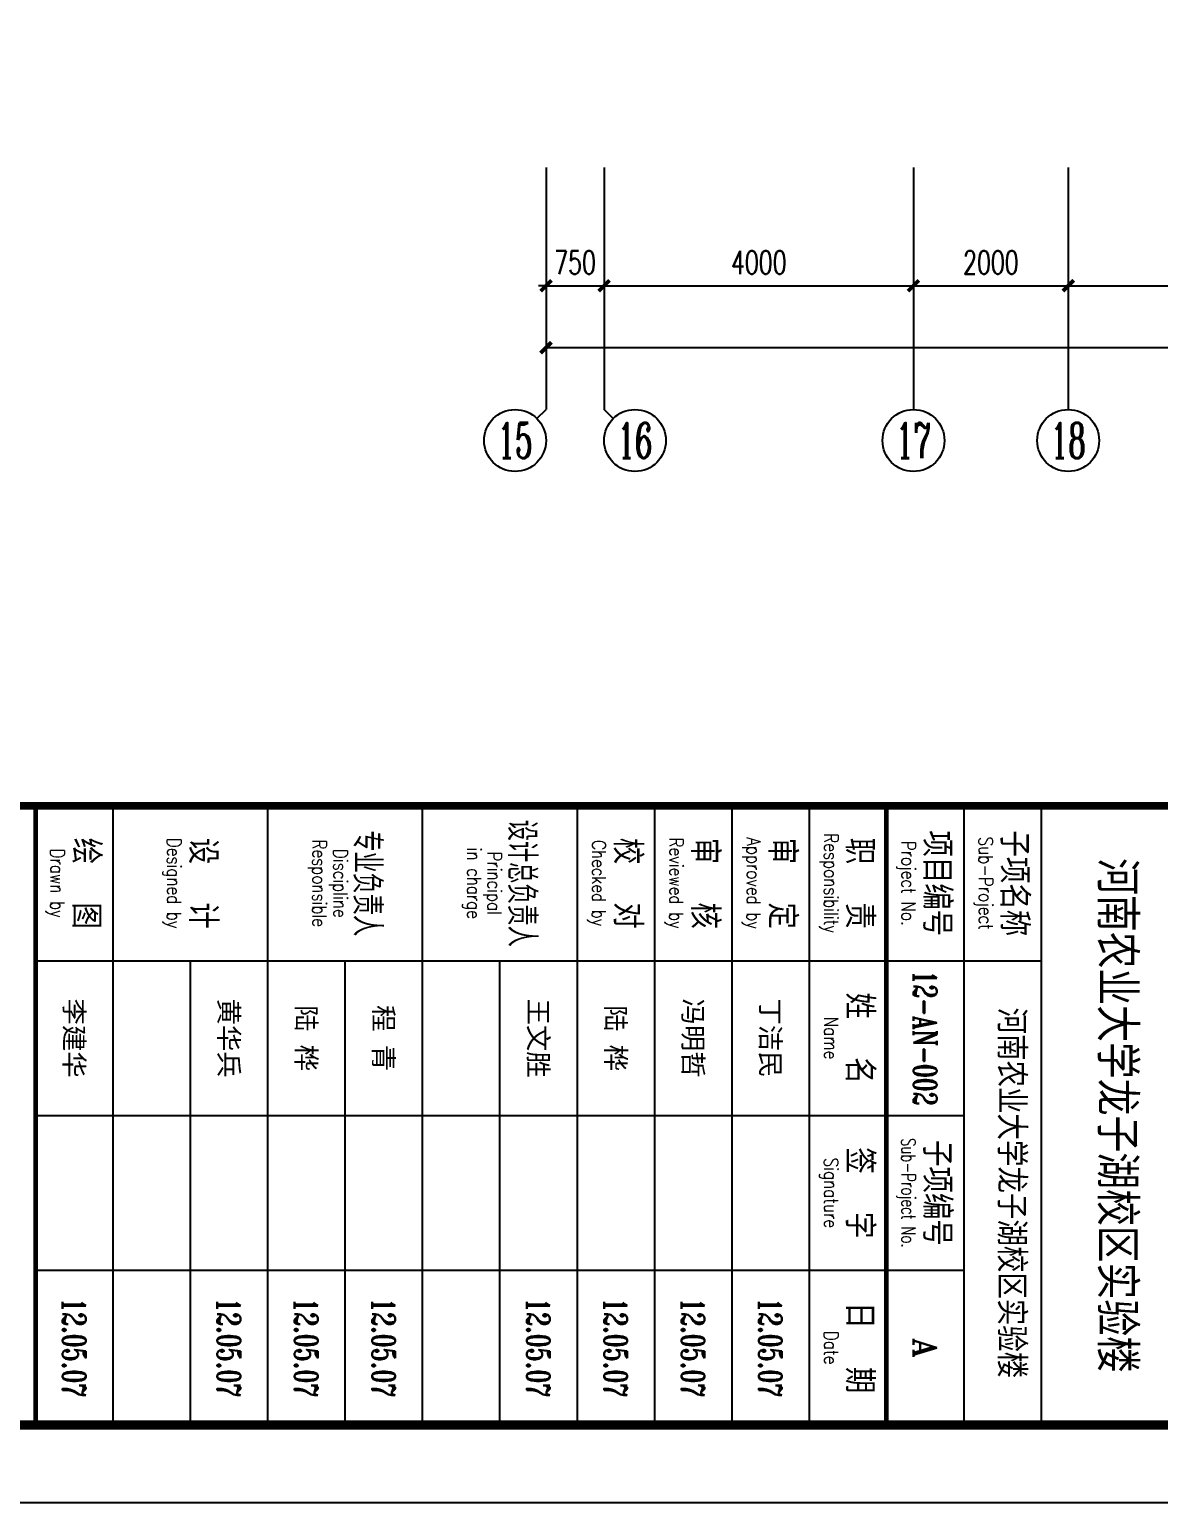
# Model space of a CAD drawing. Extents: x 190999 to 834799, y -200814 to 215286.
# Drawn here: x 682220 to 696817, y -81914 to -62882 of the extents above; entities that cross this region are included whole.
import ezdxf
from ezdxf.enums import TextEntityAlignment as Align

# ---------------------------------------------------------------- set-up
doc = ezdxf.new("R2010")
doc.units = 0
doc.header["$LTSCALE"] = 1000
doc.header["$MEASUREMENT"] = 0
for name, color, linetype in [('AXIS', 3, 'Continuous'), ('AXIS_TEXT', 7, 'Continuous'), ('图框', 189, 'Continuous')]:
    doc.layers.add(name, color=color, linetype=linetype)
doc.styles.add('_TCH_AXIS', font='COMPLEX', dxfattribs={"bigfont": 'GBCBIG'})
doc.styles.add('COMPLEX', font='COMPLEX')
doc.styles.add('DIM_FONT', font='SIMPLEX', dxfattribs={"width": 0.7, "bigfont": 'GBCBIG'})
doc.styles.add('TKZ1_tjhts.shx', font='tjromant.shx', dxfattribs={"bigfont": 'tjhts.shx'})
doc.styles.add('TKZ2_tjkts.shx', font='tjromant.shx', dxfattribs={"bigfont": 'tjkts.shx'})
doc.styles.add('车', font='simhei.ttf')
doc.dimstyles.new('DIMN', dxfattribs={"dimtxt": 300, "dimasz": 100, "dimexe": 250, "dimexo": 300, "dimgap": 150, "dimtad": 1, "dimdec": 0, "dimzin": 0, "dimdsep": 46, "dimtxsty": 'DIM_FONT', "dimblk": 'ARCHTICK', "dimcen": 0.09, "dimclrt": 7, "dimazin": 2, "dimtfac": 1, "dimtdec": 0, "dimtix": 1, "dimtmove": 2, "dimatfit": 3, "dimfxl": 0, "dimtolj": 1, "dimtzin": 0, "dimarcsym": 0})

# ---------------------------------------------------------------- blocks, each defined once
blk = doc.blocks.new('TJAD_TK_A0')
at = {"layer": '图框'}
for p, q in [((2162, -441.7), (2162, 399.3)), ((2072, -154.7), (2152, -154.7)), ((2092, -284.7), (2092, -154.7)), ((2072, -164.7), (2152, -164.7)), ((2112, -284.7), (2112, -164.7)), ((2132, -284.7), (2132, -164.7)), ((2072, -184.7), (2152, -184.7)), ((2072, -194.7), (2152, -194.7)), ((2072, -204.7), (2152, -204.7)), ((2072, -214.7), (2152, -214.7)), ((2092, -224.7), (2152, -224.7)), ((2072, -234.7), (2152, -234.7)), ((2092, -244.7), (2152, -244.7)), ((2072, -254.7), (2152, -254.7)), ((2092, -264.7), (2152, -264.7)), ((2072, -274.7), (2152, -274.7))]:
    blk.add_line(p, q, dxfattribs=at)
at = {"layer": '图框', "const_width": 1.2}
blk.add_lwpolyline([(2152, -431.7), (2152, 389.3), (998, 389.3), (998, -431.7)], close=True, dxfattribs=at)
at = {"layer": '图框'}
for points, const_width in [([(2072, 389.3), (2072, -431.7)], 1), ([(2072, -174.7), (2152, -174.7)], 0.6), ([(2072, -284.7), (2152, -284.7)], 0.6)]:
    blk.add_lwpolyline(points, dxfattribs=dict(at, const_width=const_width))
at = {"layer": '图框', "color": 3, "style": 'TKZ1_tjhts.shx'}
for s, height, p in [('河南农业大学龙子湖校区实验楼', 5, (2112, -144.91)), ('河南农业大学龙子湖校区实验楼', 3.6, (2122, -158.54)), ('A', 3, (2142, -169.7))]:
    blk.add_text(s, height=height, dxfattribs=at).set_placement(p, align=Align.MIDDLE_CENTER)
at = {"layer": '图框', "style": 'TKZ2_tjkts.shx'}
for s, p in [('子项名称', (2082, -158.16)), ('项目编号', (2082, -168.16)), ('子项编号', (2122, -168.16)), ('职  责', (2082, -178.16)), ('姓  名', (2102, -178.16)), ('签  字', (2122, -178.16)), ('日  期', (2142, -178.16)), ('审  定', (2082, -188.16)), ('审  核', (2082, -198.16)), ('校  对', (2082, -208.16)), ('设  计', (2082, -263.06)), ('绘  图', (2082, -278.16))]:
    blk.add_text(s, height=3.6, dxfattribs=at).set_placement(p, align=Align.MIDDLE_CENTER)
for s, height, width, p in [('Sub-Project', 1.8, 0.8, (2082, -161.86)), ('Project No.', 1.8, 0.8, (2082, -171.86)), ('Sub-Project No.', 1.8, 0.7, (2122, -171.86)), ('Responsibility', 1.8, 0.8, (2082, -181.86)), ('Name', 1.8, 0.8, (2102, -181.86)), ('Signature', 1.8, 0.8, (2122, -181.86)), ('Date', 1.8, 0.8, (2142, -181.86)), ('Approved by', 1.8, 0.8, (2082, -191.86)), ('Reviewed by', 1.8, 0.8, (2082, -201.86)), ('Checked by', 1.8, 0.8, (2082, -211.86)), ('设计总负责人', 3.6, 0.8, (2082, -221.83)), ('Principal', 1.8, 0.8, (2082, -225.35)), ('in charge', 1.8, 0.8, (2082, -228)), ('专业负责人', 3.6, 0.8, (2082, -241.83)), ('Discipline', 1.8, 0.8, (2082, -245.28)), ('Responsible', 1.8, 0.8, (2082, -248)), ('Designed by', 1.8, 0.8, (2082, -266.76)), ('Drawn by', 1.8, 0.8, (2082, -281.86))]:
    blk.add_text(s, height=height, dxfattribs=dict(at, width=width)).set_placement(p, align=Align.MIDDLE_CENTER)
at = {"layer": '图框', "color": 3, "style": 'TKZ1_tjhts.shx', "width": 0.7}
blk.add_text('12-AN-002', height=3, dxfattribs=at).set_placement((2102, -169.7), align=Align.MIDDLE_CENTER)
at = {"layer": '图框', "color": 0, "style": '车'}
for s, p in [('丁洁民', (2102, -189.7)), ('冯明哲', (2102, -199.7)), ('陆 桦', (2102, -209.7)), ('王文胜', (2102, -219.7)), ('程 青', (2102, -239.7)), ('陆 桦', (2102, -249.7)), ('黄华兵', (2102, -259.7)), ('李建华', (2102, -279.7))]:
    blk.add_text(s, height=2.5, dxfattribs=at).set_placement(p, align=Align.MIDDLE_CENTER)
at = {"layer": '图框', "color": 0, "style": 'TKZ1_tjhts.shx', "width": 0.7}
for p in [(2142, -189.7), (2142, -199.7), (2142, -209.7), (2142, -219.7), (2142, -239.7), (2142, -249.7), (2142, -259.7), (2142, -279.7)]:
    blk.add_text('12.05.07', height=3, dxfattribs=at).set_placement(p, align=Align.MIDDLE_CENTER)
blk = doc.blocks.new('_ArchTick')
at = {"const_width": 0.5}
blk.add_lwpolyline([(-0.7, -0.7), (0.7, 0.7)], dxfattribs=at)
blk = doc.blocks.new('*D692')
at = {"layer": 'AXIS', "color": 0, "lineweight": -2}
for p, q in [((688899, -64968), (688899, -66443)), ((689649, -64968), (689649, -66443)), ((688899, -66193), (688799, -66193)), ((688899, -66193), (689649, -66193)), ((689649, -66193), (689749, -66193))]:
    blk.add_line(p, q, dxfattribs=at)
at = {"layer": 'Defpoints', "color": 0}
for p in [(688899, -64668), (689649, -64668), (689649, -66193)]:
    blk.add_point(p, dxfattribs=at)
at = {"layer": 'AXIS', "color": 0, "lineweight": -2, "xscale": 100, "yscale": 100, "zscale": 100}
blk.add_blockref('_ArchTick', (688899, -66193), dxfattribs=at)
at = {"layer": 'AXIS', "color": 0, "lineweight": -2, "xscale": 100, "yscale": 100, "zscale": 100, "rotation": 180}
blk.add_blockref('_ArchTick', (689649, -66193), dxfattribs=at)
at = {"layer": 'AXIS', "color": 7, "insert": (689274, -65893), "char_height": 300, "attachment_point": 5, "style": 'DIM_FONT'}
blk.add_mtext('\\A1;750', dxfattribs=at)
blk = doc.blocks.new('*D693')
at = {"layer": 'AXIS', "color": 0, "lineweight": -2}
for p, q in [((689649, -64968), (689649, -66443)), ((693649, -64968), (693649, -66443)), ((689649, -66193), (693649, -66193))]:
    blk.add_line(p, q, dxfattribs=at)
at = {"layer": 'Defpoints', "color": 0}
for p in [(689649, -64668), (693649, -64668), (693649, -66193)]:
    blk.add_point(p, dxfattribs=at)
at = {"layer": 'AXIS', "color": 0, "lineweight": -2, "xscale": 100, "yscale": 100, "zscale": 100, "rotation": 180}
blk.add_blockref('_ArchTick', (689649, -66193), dxfattribs=at)
at = {"layer": 'AXIS', "color": 0, "lineweight": -2, "xscale": 100, "yscale": 100, "zscale": 100}
blk.add_blockref('_ArchTick', (693649, -66193), dxfattribs=at)
at = {"layer": 'AXIS', "color": 7, "insert": (691649, -65893), "char_height": 300, "attachment_point": 5, "style": 'DIM_FONT'}
blk.add_mtext('\\A1;4000', dxfattribs=at)
blk = doc.blocks.new('*D694')
at = {"layer": 'AXIS', "color": 0, "lineweight": -2}
for p, q in [((693649, -64968), (693649, -66443)), ((695649, -64968), (695649, -66443)), ((693649, -66193), (695649, -66193))]:
    blk.add_line(p, q, dxfattribs=at)
at = {"layer": 'Defpoints', "color": 0}
for p in [(693649, -64668), (695649, -64668), (695649, -66193)]:
    blk.add_point(p, dxfattribs=at)
at = {"layer": 'AXIS', "color": 0, "lineweight": -2, "xscale": 100, "yscale": 100, "zscale": 100, "rotation": 180}
blk.add_blockref('_ArchTick', (693649, -66193), dxfattribs=at)
at = {"layer": 'AXIS', "color": 0, "lineweight": -2, "xscale": 100, "yscale": 100, "zscale": 100}
blk.add_blockref('_ArchTick', (695649, -66193), dxfattribs=at)
at = {"layer": 'AXIS', "color": 7, "insert": (694649, -65893), "char_height": 300, "attachment_point": 5, "style": 'DIM_FONT'}
blk.add_mtext('\\A1;2000', dxfattribs=at)
blk = doc.blocks.new('*D695')
at = {"layer": 'AXIS', "color": 0, "lineweight": -2}
for p, q in [((695649, -64968), (695649, -66443)), ((699649, -64968), (699649, -66443)), ((695649, -66193), (699649, -66193))]:
    blk.add_line(p, q, dxfattribs=at)
at = {"layer": 'Defpoints', "color": 0}
for p in [(695649, -64668), (699649, -64668), (699649, -66193)]:
    blk.add_point(p, dxfattribs=at)
at = {"layer": 'AXIS', "color": 0, "lineweight": -2, "xscale": 100, "yscale": 100, "zscale": 100, "rotation": 180}
blk.add_blockref('_ArchTick', (695649, -66193), dxfattribs=at)
at = {"layer": 'AXIS', "color": 0, "lineweight": -2, "xscale": 100, "yscale": 100, "zscale": 100}
blk.add_blockref('_ArchTick', (699649, -66193), dxfattribs=at)
at = {"layer": 'AXIS', "color": 7, "insert": (697649, -65893), "char_height": 300, "attachment_point": 5, "style": 'DIM_FONT'}
blk.add_mtext('\\A1;4000', dxfattribs=at)
blk = doc.blocks.new('*D703')
at = {"layer": 'AXIS', "color": 0, "lineweight": -2}
for p, q in [((688899, -64968), (688899, -67243)), ((728399, -64968), (728399, -67243)), ((688899, -66993), (728399, -66993))]:
    blk.add_line(p, q, dxfattribs=at)
at = {"layer": 'Defpoints', "color": 0}
for p in [(688899, -64668), (728399, -64668), (728399, -66993)]:
    blk.add_point(p, dxfattribs=at)
at = {"layer": 'AXIS', "color": 0, "lineweight": -2, "xscale": 100, "yscale": 100, "zscale": 100, "rotation": 180}
blk.add_blockref('_ArchTick', (688899, -66993), dxfattribs=at)
at = {"layer": 'AXIS', "color": 0, "lineweight": -2, "xscale": 100, "yscale": 100, "zscale": 100}
blk.add_blockref('_ArchTick', (728399, -66993), dxfattribs=at)
at = {"layer": 'AXIS', "color": 7, "insert": (708649, -66693), "char_height": 300, "attachment_point": 5, "style": 'DIM_FONT'}
blk.add_mtext('\\A1;39500', dxfattribs=at)
blk = doc.blocks.new('_AXISO')
blk.add_circle((0, 0), 0.5)
at = {"layer": 'AXIS_TEXT', "style": 'COMPLEX', "width": 1.041667}
blk.add_attdef('A', text='', height=0.56, dxfattribs=at).set_placement((-0.25, -0.28), (0.25, -0.28), align=Align.FIT)

msp = doc.modelspace()

# ---------------------------------------------------------------- linework, layer by layer
at = {"layer": 'AXIS'}
for p, q in [((688898.5, -64667.8), (688898.5, -67792.8)), ((689648.5, -64667.8), (689648.5, -67792.8)), ((693648.5, -64667.8), (693648.5, -67792.8)), ((695648.5, -64667.8), (695648.5, -67792.8)), ((688781.4, -67910), (688898.5, -67792.8)), ((689765.7, -67910), (689648.5, -67792.8))]:
    msp.add_line(p, q, dxfattribs=at)

# ---------------------------------------------------------------- block references
ref = msp.add_blockref('_AXISO', (688498.5, -68192.8), dxfattribs=dict(at, xscale=800, yscale=800, zscale=800))
ref.add_attrib('A', '15', dxfattribs={"layer": 'AXIS_TEXT', "height": 452.55, "style": '_TCH_AXIS', "width": 0.724138}).set_placement((688272.3, -68419.1), (688724.8, -68419.1), align=Align.FIT)
ref = msp.add_blockref('_AXISO', (690048.5, -68192.8), dxfattribs=dict(at, xscale=800, yscale=800, zscale=800))
ref.add_attrib('A', '16', dxfattribs={"layer": 'AXIS_TEXT', "height": 452.55, "style": '_TCH_AXIS', "width": 0.724138}).set_placement((689822.3, -68419.1), (690274.8, -68419.1), align=Align.FIT)
ref = msp.add_blockref('_AXISO', (693648.5, -68192.8), dxfattribs=dict(at, xscale=800, yscale=800, zscale=800))
ref.add_attrib('A', '17', dxfattribs={"layer": 'AXIS_TEXT', "height": 452.55, "style": '_TCH_AXIS', "width": 0.724138}).set_placement((693422.3, -68419.1), (693874.8, -68419.1), align=Align.FIT)
ref = msp.add_blockref('_AXISO', (695648.5, -68192.8), dxfattribs=dict(at, xscale=800, yscale=800, zscale=800))
ref.add_attrib('A', '18', dxfattribs={"layer": 'AXIS_TEXT', "height": 452.55, "style": '_TCH_AXIS', "width": 0.724138}).set_placement((695422.3, -68419.1), (695874.8, -68419.1), align=Align.FIT)
at = {"layer": '图框', "xscale": 100, "yscale": 100, "zscale": 100, "rotation": 270}
msp.add_blockref('TJAD_TK_A0', (710768.8, 134286.5), dxfattribs=at)

# ---------------------------------------------------------------- dimensions: what is measured, and where the dimension line sits
at = {"layer": 'AXIS'}
for p1, p2, distance, picture, middle in [((688898.5, -64667.8), (689648.5, -64667.8), -1525, '*D692', (689273.5, -65892.8)), ((688898.5, -64667.8), (728398.5, -64667.8), -2325, '*D703', (708648.5, -66692.8)), ((689648.5, -64667.8), (693648.5, -64667.8), -1525, '*D693', (691648.5, -65892.8)), ((693648.5, -64667.8), (695648.5, -64667.8), -1525, '*D694', (694648.5, -65892.8)), ((695648.5, -64667.8), (699648.5, -64667.8), -1525, '*D695', (697648.5, -65892.8))]:
    dim = msp.add_aligned_dim(p1=p1, p2=p2, distance=distance, dimstyle='DIMN', dxfattribs=at)
    dim.commit()
    dim.dimension.update_dxf_attribs({"geometry": picture, "text_midpoint": middle})

doc.saveas('drawing.dxf')
